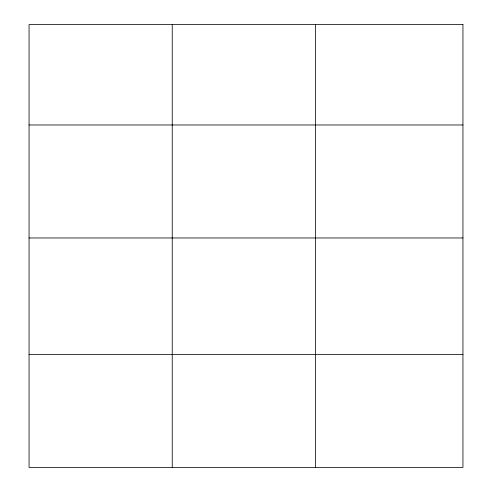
<?xml version="1.0" encoding="UTF-8"?>
<svg xmlns="http://www.w3.org/2000/svg" width="492" height="492" viewBox="0 0 492 492"><rect width="100%" height="100%" fill="white"/><g stroke="black" fill="none" stroke-linecap="round" stroke-linejoin="round"><path stroke-width="0.74" d="M29.053 124.968L462.947 124.968M29.053 237.968L462.947 237.968M29.053 354.4L462.947 354.4M315.421 24.6L315.421 467.4M172.237 24.6L172.237 467.4M462.947 24.6L29.053 24.6L29.053 467.4L462.947 467.4L462.947 24.6"/></g></svg>
